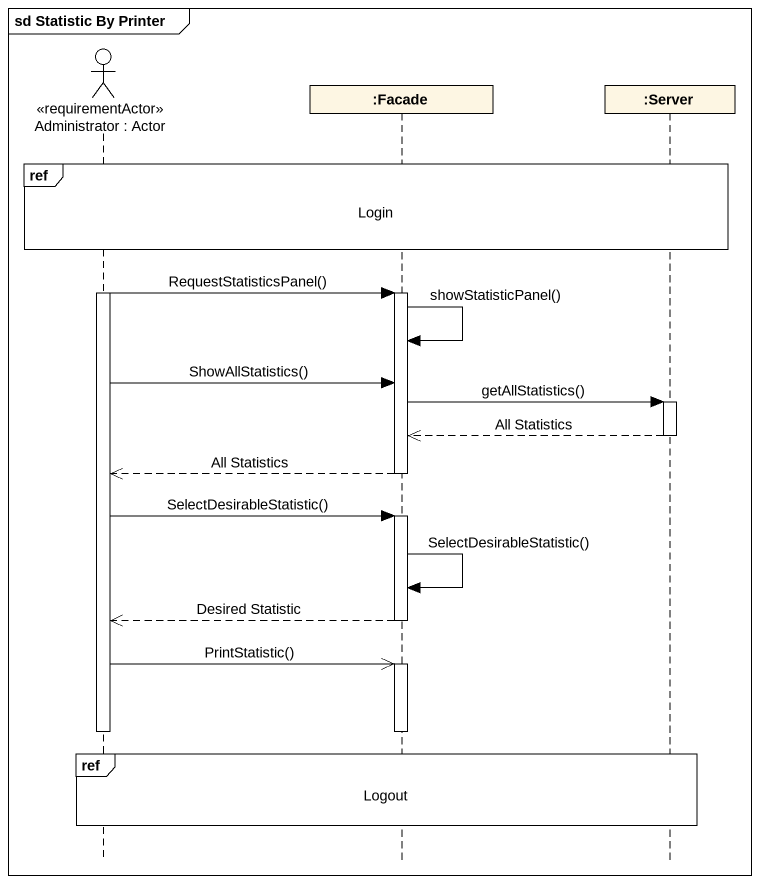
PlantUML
@startuml
mainframe sd Statistic By Printer
hide footbox
actor "Administrator : Actor" as Administrator <<requirementActor>>
participant ":Facade" as Facade
participant ":Server" as Server

ref over Administrator, Facade, Server : Login
activate Administrator
Administrator -> Facade : RequestStatisticsPanel()
activate Facade
Facade -> Facade : showStatisticPanel()
Administrator -> Facade : ShowAllStatistics()
Facade -> Server : getAllStatistics()
activate Server
Server -->> Facade : All Statistics
deactivate Server
Facade -->> Administrator : All Statistics
deactivate Facade
Administrator -> Facade : SelectDesirableStatistic()
activate Facade
Facade -> Facade : SelectDesirableStatistic()
Facade -->> Administrator : Desired Statistic
deactivate Facade
Administrator ->> Facade : PrintStatistic()
activate Facade
deactivate Administrator
deactivate Facade
ref over Administrator, Facade, Server : Logout
@enduml
